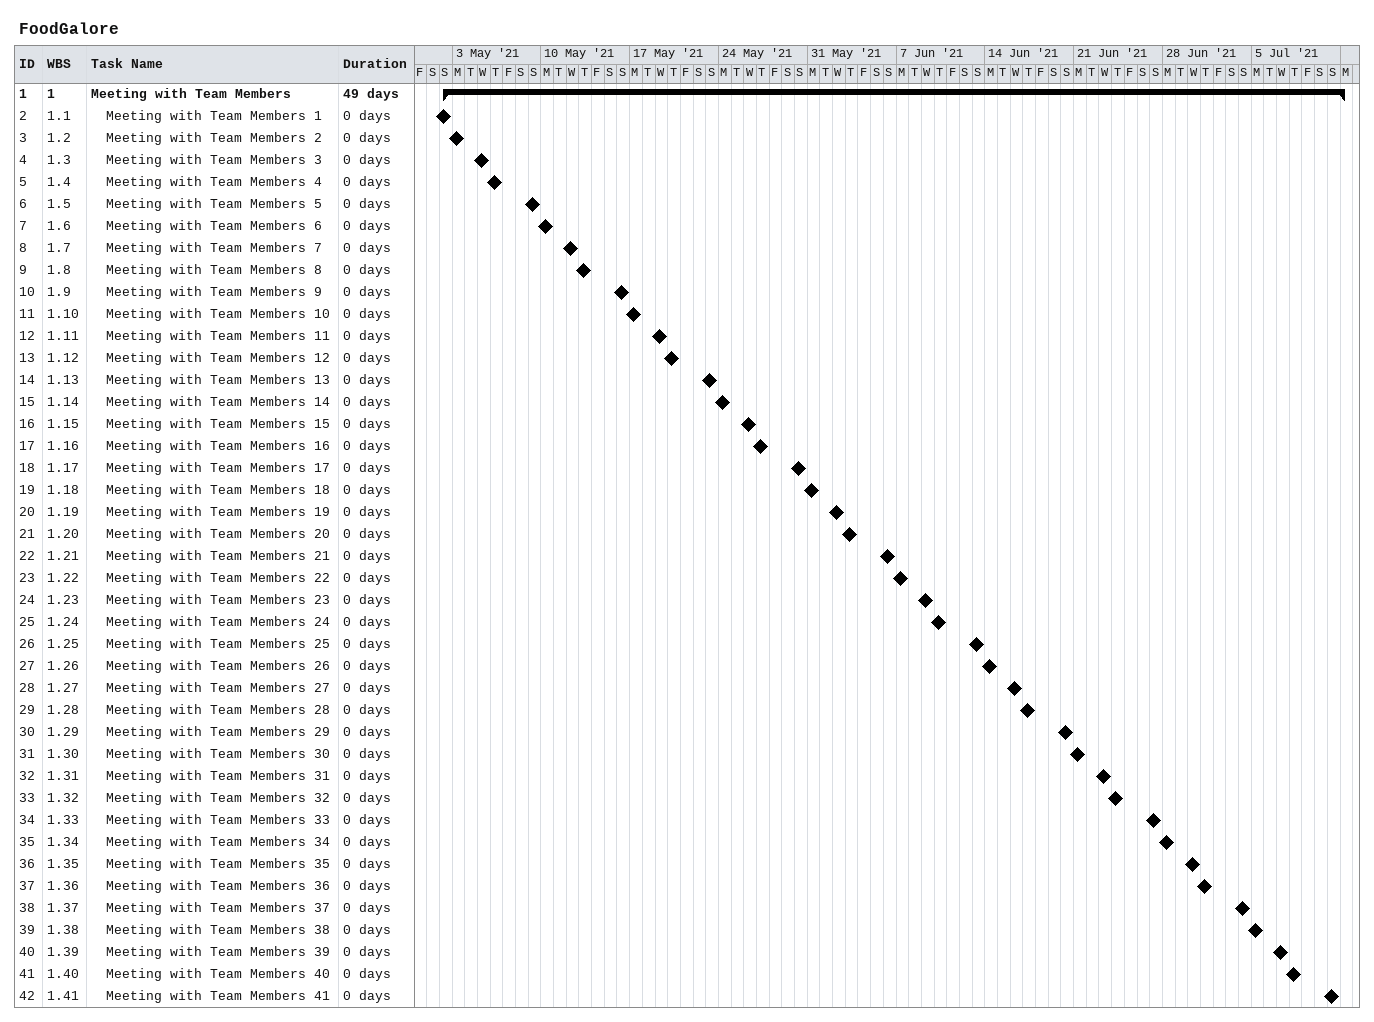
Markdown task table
FoodGalore

| ID | WBS | Task | Duration | Start | Finish |
|---|---|---|---|---|---|
| 1 | 1 | **Meeting with Team Members** | 49d | 2021-05-02 | 2021-07-12 |
| 2 | 1.1 | Meeting with Team Members 1 | 0d | 2021-05-02 | 2021-05-02 |
| 3 | 1.2 | Meeting with Team Members 2 | 0d | 2021-05-03 | 2021-05-03 |
| 4 | 1.3 | Meeting with Team Members 3 | 0d | 2021-05-05 | 2021-05-05 |
| 5 | 1.4 | Meeting with Team Members 4 | 0d | 2021-05-06 | 2021-05-06 |
| 6 | 1.5 | Meeting with Team Members 5 | 0d | 2021-05-09 | 2021-05-09 |
| 7 | 1.6 | Meeting with Team Members 6 | 0d | 2021-05-10 | 2021-05-10 |
| 8 | 1.7 | Meeting with Team Members 7 | 0d | 2021-05-12 | 2021-05-12 |
| 9 | 1.8 | Meeting with Team Members 8 | 0d | 2021-05-13 | 2021-05-13 |
| 10 | 1.9 | Meeting with Team Members 9 | 0d | 2021-05-16 | 2021-05-16 |
| 11 | 1.10 | Meeting with Team Members 10 | 0d | 2021-05-17 | 2021-05-17 |
| 12 | 1.11 | Meeting with Team Members 11 | 0d | 2021-05-19 | 2021-05-19 |
| 13 | 1.12 | Meeting with Team Members 12 | 0d | 2021-05-20 | 2021-05-20 |
| 14 | 1.13 | Meeting with Team Members 13 | 0d | 2021-05-23 | 2021-05-23 |
| 15 | 1.14 | Meeting with Team Members 14 | 0d | 2021-05-24 | 2021-05-24 |
| 16 | 1.15 | Meeting with Team Members 15 | 0d | 2021-05-26 | 2021-05-26 |
| 17 | 1.16 | Meeting with Team Members 16 | 0d | 2021-05-27 | 2021-05-27 |
| 18 | 1.17 | Meeting with Team Members 17 | 0d | 2021-05-30 | 2021-05-30 |
| 19 | 1.18 | Meeting with Team Members 18 | 0d | 2021-05-31 | 2021-05-31 |
| 20 | 1.19 | Meeting with Team Members 19 | 0d | 2021-06-02 | 2021-06-02 |
| 21 | 1.20 | Meeting with Team Members 20 | 0d | 2021-06-03 | 2021-06-03 |
| 22 | 1.21 | Meeting with Team Members 21 | 0d | 2021-06-06 | 2021-06-06 |
| 23 | 1.22 | Meeting with Team Members 22 | 0d | 2021-06-07 | 2021-06-07 |
| 24 | 1.23 | Meeting with Team Members 23 | 0d | 2021-06-09 | 2021-06-09 |
| 25 | 1.24 | Meeting with Team Members 24 | 0d | 2021-06-10 | 2021-06-10 |
| 26 | 1.25 | Meeting with Team Members 25 | 0d | 2021-06-13 | 2021-06-13 |
| 27 | 1.26 | Meeting with Team Members 26 | 0d | 2021-06-14 | 2021-06-14 |
| 28 | 1.27 | Meeting with Team Members 27 | 0d | 2021-06-16 | 2021-06-16 |
| 29 | 1.28 | Meeting with Team Members 28 | 0d | 2021-06-17 | 2021-06-17 |
| 30 | 1.29 | Meeting with Team Members 29 | 0d | 2021-06-20 | 2021-06-20 |
| 31 | 1.30 | Meeting with Team Members 30 | 0d | 2021-06-21 | 2021-06-21 |
| 32 | 1.31 | Meeting with Team Members 31 | 0d | 2021-06-23 | 2021-06-23 |
| 33 | 1.32 | Meeting with Team Members 32 | 0d | 2021-06-24 | 2021-06-24 |
| 34 | 1.33 | Meeting with Team Members 33 | 0d | 2021-06-27 | 2021-06-27 |
| 35 | 1.34 | Meeting with Team Members 34 | 0d | 2021-06-28 | 2021-06-28 |
| 36 | 1.35 | Meeting with Team Members 35 | 0d | 2021-06-30 | 2021-06-30 |
| 37 | 1.36 | Meeting with Team Members 36 | 0d | 2021-07-01 | 2021-07-01 |
| 38 | 1.37 | Meeting with Team Members 37 | 0d | 2021-07-04 | 2021-07-04 |
| 39 | 1.38 | Meeting with Team Members 38 | 0d | 2021-07-05 | 2021-07-05 |
| 40 | 1.39 | Meeting with Team Members 39 | 0d | 2021-07-07 | 2021-07-07 |
| 41 | 1.40 | Meeting with Team Members 40 | 0d | 2021-07-08 | 2021-07-08 |
| 42 | 1.41 | Meeting with Team Members 41 | 0d | 2021-07-11 | 2021-07-11 |
